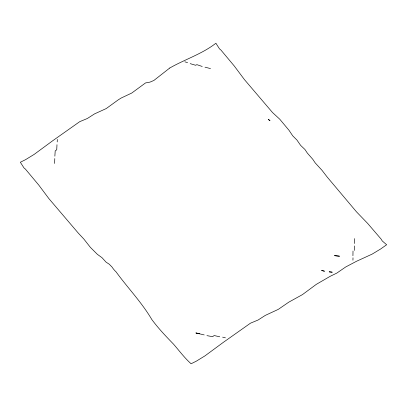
<?xml version="1.0" encoding="UTF-8"?>
<svg xmlns="http://www.w3.org/2000/svg" width="407" height="407" viewBox="0 0 407 407"><rect width="100%" height="100%" fill="white"/><g stroke="black" fill="none" stroke-linecap="round" stroke-linejoin="round"><path stroke-width="0.61" d="M354.309 245.945L354.309 250.432M352.94 260.195L352.996 257.814M54.624 163.451L54.782 158.588M353.011 251.033L352.93 255.713M354.395 243.498L354.563 238.614M57.214 141.941L57.321 139.448M54.864 156.161L55.199 150.905L56.731 149.781L56.985 144.709M196.764 333.241L199.618 333.725L195.864 332.941L204.192 334.915M219.729 336.782L214.143 335.551L212.607 336.675L206.934 335.638M222.629 337.159L225.407 337.815M210.495 68.585L204.986 67.17M184.854 61.828L187.581 62.597M202.233 66.468L196.902 64.662L195.599 65.262L190.186 63.64M169.719 68.04L153.866 80.469L150.035 82.102L145.528 82.936L131.736 93.05L121.266 97.99L118.432 99.715L106.227 108.572L94.566 113.874L87.342 118.498L79.726 121.668L52.62 140.807L34.193 154.37L25.666 159.595L20.35 162.251L23.947 167.882L25.432 169.124L38.711 185.002L48.916 198.647L78.327 233.145L83.842 239.036L90.334 247.314L97.375 254.339L101.994 257.677L106.1 262.164L109.254 264.209L112.052 267.073A13.467 6.41 58.7 0 0 116.036 271.83C127.691 287.871 141.661 302.248 151.801 319.5C158.292 328.301 165.837 336.228 173.428 344.042C179.238 350.717 184.513 357.916 191.102 363.766L196.418 361.111L204.94 355.886L223.372 342.323L250.478 323.183L258.094 320.014L265.318 315.389L278.347 309.335L288.767 302.172L302.472 294.597L316.331 284.34L330.25 276.277L336.843 273.082L345.777 266.931L356.573 261.253L372.151 254.116L380.631 248.992L386.65 244.749L382.244 240.934L381.059 239.031L367.658 223.418L356.522 211.879L327.233 177.101L322.079 170.401L315.232 162.932L312.779 159.285L307.382 153.139L304.94 149.481L300.646 145.406L296.932 140.033L292.709 135.816L289.041 130.337L279.751 119.205L272.542 112.551L244.465 79.635L234.259 65.985L220.981 50.107L219.5 48.865L215.898 43.234C201.948 54.095 184.87 59.336 169.719 68.04M339.423 256.181L334.559 255.652L339.423 256.181M332.143 272.176L329.222 271.845L332.143 272.176M324.42 271.184L321.657 270.497L324.42 271.184M269.927 120.538L268.361 119.475L269.927 120.538"/></g></svg>
